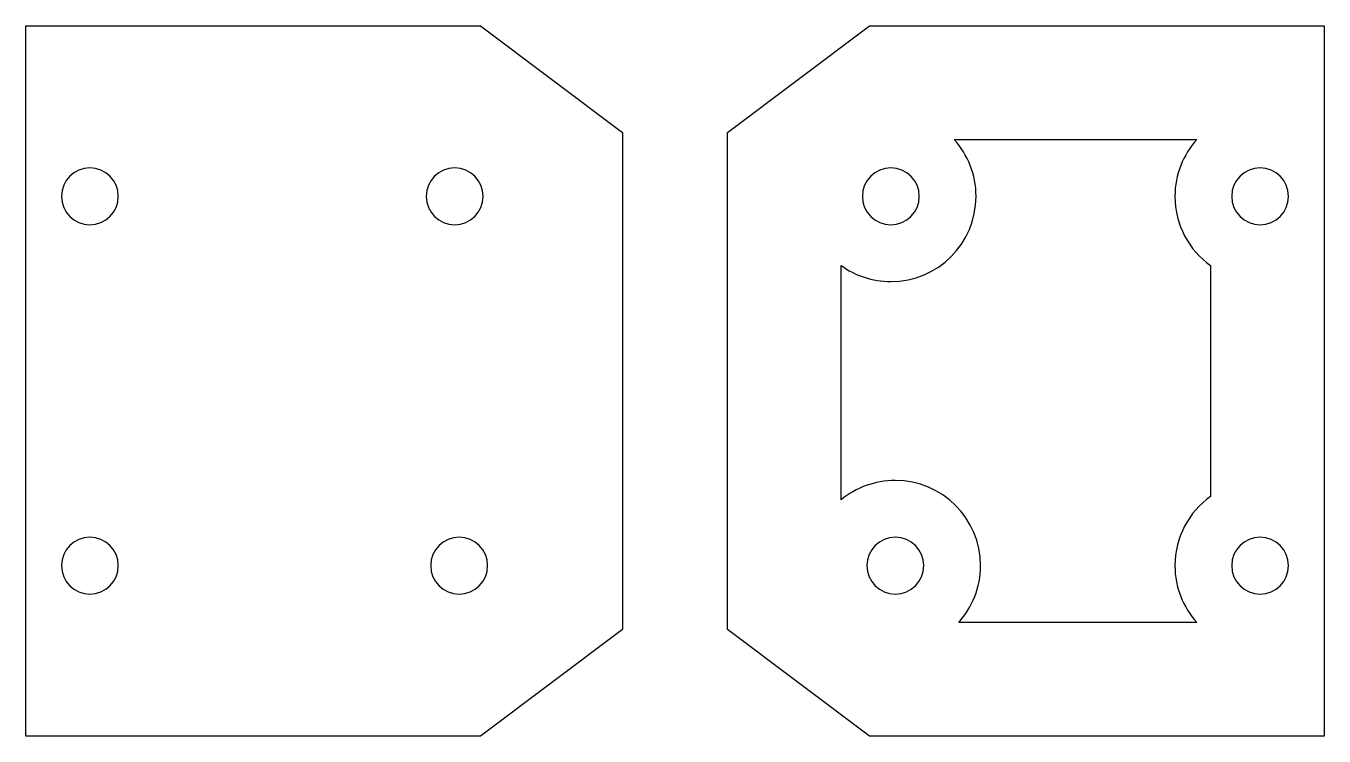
# Model space of a CAD drawing. Extents: x 0 to 91.4, y 0 to 50.
import ezdxf

# ---------------------------------------------------------------- set-up
doc = ezdxf.new("R2010")
doc.units = 0
doc.layers.add('LAYER_1', color=7, linetype='CONTINUOUS')

msp = doc.modelspace()

# ---------------------------------------------------------------- linework, layer by layer
at = {"layer": 'LAYER_1', "color": 250}
for points in [[(0, 0), (0, 50), (32, 50), (42, 42.5), (42, 7.5), (32, 0), (0, 0)], [(91.393, 50), (91.393, 0), (59.393, 0), (49.393, 7.5), (49.393, 42.5), (59.393, 50), (91.393, 50)], [(91.393, 50), (91.393, 0), (59.393, 0), (49.393, 7.5), (49.393, 42.5), (59.393, 50), (91.393, 50)]]:
    msp.add_lwpolyline(points, dxfattribs=at)
at = {"layer": 'LAYER_1', "color": 7}
msp.add_open_spline([(60.893, 32.001), (59.585, 32.001), (58.379, 32.424), (57.393, 33.134), (57.393, 33.134), (57.393, 16.63), (57.393, 16.63), (58.43, 17.485), (59.759, 17.999), (61.208, 17.999), (64.522, 17.999), (67.208, 15.312), (67.208, 11.999), (67.208, 10.461), (66.624, 9.062), (65.672, 8), (65.672, 8), (82.43, 8), (82.43, 8), (81.477, 9.062), (80.893, 10.461), (80.893, 12), (80.893, 14.006), (81.881, 15.776), (83.392, 16.866), (83.392, 16.866), (83.393, 33.134), (83.393, 33.134), (81.881, 34.223), (80.893, 35.995), (80.893, 38), (80.893, 39.539), (81.477, 40.938), (82.43, 42), (82.43, 42), (65.355, 42), (65.355, 42), (66.308, 40.938), (66.893, 39.539), (66.893, 38), (66.893, 34.687), (64.206, 32.001), (60.893, 32.001)], degree=3, knots=[0, 0, 0, 0, 1, 1, 1, 2, 2, 2, 3, 3, 3, 4, 4, 4, 5, 5, 5, 6, 6, 6, 7, 7, 7, 8, 8, 8, 9, 9, 9, 10, 10, 10, 11, 11, 11, 12, 12, 12, 13, 13, 13, 14, 14, 14, 14], dxfattribs=at)
at = {"layer": 'LAYER_1', "color": 250}
for points in [[(4.5, 36), (3.396, 36), (2.5, 36.896), (2.5, 38), (2.5, 39.105), (3.396, 40), (4.5, 40), (5.605, 40), (6.5, 39.105), (6.5, 38), (6.5, 36.896), (5.605, 36), (4.5, 36)], [(30.185, 36.001), (29.08, 36.001), (28.185, 36.897), (28.185, 38.001), (28.185, 39.106), (29.08, 40.001), (30.185, 40.001), (31.29, 40.001), (32.185, 39.106), (32.185, 38.001), (32.185, 36.897), (31.29, 36.001), (30.185, 36.001)], [(60.892, 40), (61.997, 40), (62.893, 39.105), (62.893, 38), (62.893, 36.896), (61.997, 36), (60.892, 36), (59.788, 36), (58.892, 36.896), (58.892, 38), (58.892, 39.105), (59.788, 40), (60.892, 40)], [(86.893, 40), (87.997, 40), (88.893, 39.105), (88.893, 38), (88.893, 36.896), (87.997, 36), (86.893, 36), (85.788, 36), (84.892, 36.896), (84.892, 38), (84.892, 39.105), (85.788, 40), (86.893, 40)], [(4.5, 10), (3.396, 10), (2.5, 10.895), (2.5, 12), (2.5, 13.104), (3.396, 14), (4.5, 14), (5.605, 14), (6.5, 13.104), (6.5, 12), (6.5, 10.895), (5.605, 10), (4.5, 10)], [(30.5, 10), (29.396, 10), (28.5, 10.895), (28.5, 12), (28.5, 13.104), (29.396, 14), (30.5, 14), (31.605, 14), (32.501, 13.104), (32.501, 12), (32.501, 10.895), (31.605, 10), (30.5, 10)], [(61.208, 13.999), (62.312, 13.999), (63.208, 13.103), (63.208, 11.999), (63.208, 10.894), (62.312, 9.999), (61.208, 9.999), (60.103, 9.999), (59.208, 10.894), (59.208, 11.999), (59.208, 13.103), (60.103, 13.999), (61.208, 13.999)], [(86.893, 14), (87.997, 14), (88.893, 13.104), (88.893, 12), (88.893, 10.895), (87.997, 10), (86.893, 10), (85.788, 10), (84.892, 10.895), (84.892, 12), (84.892, 13.104), (85.788, 14), (86.893, 14)]]:
    msp.add_open_spline(points, degree=3, knots=[0, 0, 0, 0, 1, 1, 1, 2, 2, 2, 3, 3, 3, 4, 4, 4, 4], dxfattribs=at)

doc.saveas('drawing.dxf')
